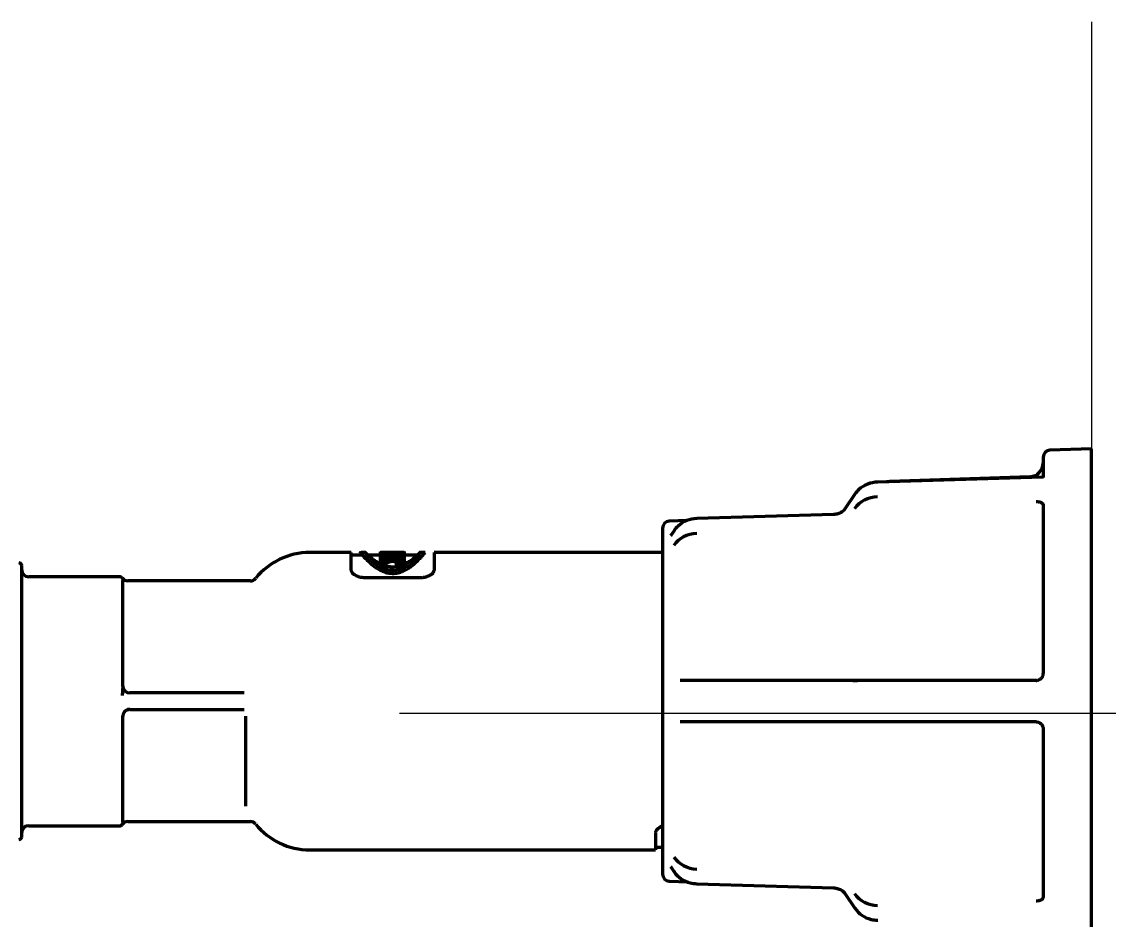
# Model space of a CAD drawing. Header units: inches. Extents: x -3055 to 7244, y 299 to 5591.
# Drawn here: x 2079.5 to 2158.1, y 2050.8 to 2115.7 of the extents above; entities that cross this region are included whole.
import ezdxf

# ---------------------------------------------------------------- set-up
doc = ezdxf.new("R2010")
doc.units = ezdxf.units.IN

# ---------------------------------------------------------------- blocks, each defined once
blk = doc.blocks.new('A$C773D0E90')
at = {"color": 4}
for p, q in [((0, 50), (0, -50)), ((-50, 0), (50, 0))]:
    blk.add_line(p, q, dxfattribs=at)

msp = doc.modelspace()

# ---------------------------------------------------------------- linework, layer by layer
at = {"linetype": 'Continuous', "lineweight": 70}
for p, q in [((2156.841, 2084.873), (2153.823, 2084.768)), ((2156.841, 2048.373), (2156.841, 2084.873)), ((2153.341, 2084.268), (2153.341, 2082.806)), ((2153.305, 2082.823), (2141.383, 2082.463)), ((2152.376, 2082.855), (2142.254, 2082.501)), ((2153.347, 2082.853), (2153.301, 2082.824)), ((2139.736, 2081.592), (2139.04, 2080.548)), ((2139.736, 2081.592), (2139.719, 2081.531)), ((2153.341, 2080.806), (2153.341, 2068.623)), ((2138.195, 2080.122), (2128.318, 2079.823)), ((2125.841, 2079.141), (2125.841, 2054.106)), ((2127.628, 2079.686), (2126.323, 2079.64)), ((2126.43, 2078.591), (2126.423, 2078.583)), ((2126.671, 2078.952), (2126.431, 2078.593)), ((2126.671, 2078.952), (2126.654, 2078.891)), ((2103.341, 2077.373), (2100.341, 2077.373)), ((2103.341, 2076.14), (2103.341, 2077.373)), ((2104.061, 2077.173), (2103.341, 2077.173)), ((2104.411, 2077.373), (2104.061, 2077.373)), ((2105.439, 2077.173), (2104.405, 2077.173)), ((2105.439, 2077.424), (2105.439, 2077.191)), ((2105.439, 2077.191), (2105.439, 2076.987)), ((2105.524, 2076.945), (2105.439, 2076.987)), ((2105.439, 2076.894), (2105.439, 2076.684)), ((2105.638, 2076.714), (2105.599, 2076.685)), ((2106.946, 2077.373), (2105.702, 2077.373)), ((2106.105, 2076.948), (2106.105, 2077.061)), ((2106.191, 2077.25), (2106.454, 2077.25)), ((2106.304, 2077.371), (2106.348, 2077.371)), ((2106.348, 2077.311), (2106.304, 2077.311)), ((2106.544, 2077.061), (2106.544, 2076.948)), ((2107.206, 2076.986), (2107.121, 2076.944)), ((2107.206, 2077.198), (2107.206, 2077.424)), ((2107.206, 2076.986), (2107.206, 2077.19)), ((2108.269, 2077.173), (2107.206, 2077.173)), ((2107.206, 2076.686), (2107.206, 2076.895)), ((2108.682, 2077.373), (2108.273, 2077.373)), ((2109.341, 2077.373), (2109.341, 2076.14)), ((2125.841, 2077.373), (2109.341, 2077.373)), ((2079.541, 2056.823), (2079.541, 2076.423)), ((2106.598, 2076.654), (2106.598, 2076.44)), ((2106.64, 2076.376), (2106.598, 2076.44)), ((2107.233, 2076.551), (2107.233, 2076.655)), ((2086.641, 2075.623), (2080.041, 2075.623)), ((2086.841, 2067.679), (2086.841, 2075.36)), ((2096.058, 2075.323), (2087.215, 2075.323)), ((2096.058, 2075.314), (2087.215, 2075.314)), ((2108.341, 2075.543), (2104.341, 2075.543)), ((2128.333, 2068.123), (2127.122, 2068.123)), ((2138.21, 2068.123), (2128.333, 2068.123)), ((2139.456, 2068.123), (2138.21, 2068.123)), ((2140.152, 2068.123), (2139.456, 2068.123)), ((2139.582, 2068.123), (2139.673, 2068.123)), ((2141.399, 2068.123), (2140.152, 2068.123)), ((2152.841, 2068.123), (2141.399, 2068.123)), ((2095.614, 2067.223), (2087.341, 2067.223)), ((2087.341, 2066.023), (2095.614, 2066.023)), ((2086.841, 2057.887), (2086.841, 2065.568)), ((2095.723, 2059.032), (2095.723, 2065.55)), ((2128.333, 2065.123), (2127.122, 2065.123)), ((2138.21, 2065.123), (2128.333, 2065.123)), ((2139.456, 2065.123), (2138.21, 2065.123)), ((2140.152, 2065.123), (2139.456, 2065.123)), ((2139.673, 2065.123), (2139.587, 2065.123)), ((2141.399, 2065.123), (2140.152, 2065.123)), ((2152.841, 2065.123), (2141.399, 2065.123)), ((2153.341, 2064.623), (2153.341, 2052.441)), ((2087.215, 2057.933), (2096.058, 2057.933)), ((2087.215, 2057.923), (2096.058, 2057.923)), ((2080.041, 2057.623), (2086.641, 2057.623)), ((2125.341, 2057.107), (2125.341, 2055.873)), ((2100.341, 2055.873), (2125.341, 2055.873)), ((2125.341, 2056.073), (2125.841, 2056.073)), ((2126.424, 2054.663), (2126.431, 2054.654)), ((2126.429, 2054.656), (2126.671, 2054.295)), ((2126.654, 2054.355), (2126.671, 2054.295)), ((2126.323, 2053.607), (2127.686, 2053.559)), ((2128.318, 2053.423), (2138.195, 2053.125)), ((2139.04, 2052.698), (2139.736, 2051.655)), ((2139.719, 2051.716), (2139.736, 2051.655))]:
    msp.add_line(p, q, dxfattribs=at)
for centre, radius, start, end in [((2153.841, 2084.268), 0.5, 92, 180), ((2152.341, 2083.854), 1, 272, 0), ((2142.341, 2080.003), 2.5, 92, 97.37535), ((2126.341, 2079.141), 0.5, 92, 180), ((2100.341, 2072.373), 5, 90, 141.1508), ((2079.341, 2076.423), 0.2, 0, 90), ((2080.041, 2076.123), 0.5, 180, 270), ((2086.641, 2075.423), 0.2, 34.8499, 90), ((2087.215, 2075.823), 0.5, 214.84991, 270), ((2096.058, 2075.823), 0.5, 270, 321.1508), ((2087.341, 2067.723), 0.5, 180, 270), ((2087.341, 2065.523), 0.5, 90, 180), ((2087.215, 2057.423), 0.5, 90, 145.15009), ((2096.058, 2057.423), 0.5, 38.8492, 90), ((2080.041, 2057.123), 0.5, 90, 180), ((2086.641, 2057.823), 0.2, 270, 325.1501), ((2100.341, 2060.873), 5, 218.8492, 270), ((2079.341, 2056.823), 0.2, 270, 0), ((2126.341, 2054.106), 0.5, 180, 268)]:
    msp.add_arc(centre, radius, start, end, dxfattribs=at)
for centre, major_axis, ratio, start_param, end_param in [((2141.451, 2079.665), (2, 0), 0.866025, 1.605703, 2.617994), ((2128.386, 2077.025), (2, 0), 0.866025, 1.605703, 2.617994), ((2103.384, 2066.623), (0, 10.75), 0.980898, 6.048487, 6.078865), ((2108.433, 2066.623), (0, 10.75), 0.9809, 0.248806, 0.279521), ((2103.609, 2066.623), (0, 10.75), 0.980901, 6.046106, 6.08949), ((2108.658, 2066.623), (0, 10.75), 0.9809, 0.246454, 0.29041), ((2108.658, 2066.623), (0, 10.55), 0.9809, 0.251229, 0.296083), ((2103.992, 2066.623), (0, 10.75), 0.9809, 6.067377, 6.107627), ((2109.041, 2066.623), (0, 10.75), 0.980901, 0.265425, 0.309065), ((2104.216, 2066.623), (0, 10.75), 0.9809, 6.08914, 6.118227), ((2109.266, 2066.624), (0.001, 10.75), 0.980905, 0.290126, 0.320131), ((2109.266, 2066.623), (0, 10.55), 0.980902, 0.295738, 0.32637), ((2103.609, 2066.623), (0, 10.75), 0.9809, 5.97461, 6.017775), ((2108.433, 2066.623), (0, 10.75), 0.980899, 0.165406, 0.194034), ((2108.658, 2066.623), (0, 10.75), 0.9809, 0.176021, 0.215811), ((2103.384, 2066.623), (0, 10.75), 0.980903, 5.963571, 5.993099), ((2103.384, 2066.623), (-0.001, 10.55), 0.980904, 5.957268, 5.987413), ((2109.041, 2066.623), (0, 10.75), 0.9809, 0.194145, 0.237067), ((2103.992, 2066.623), (0, 10.75), 0.980901, 5.993236, 6.036719), ((2109.266, 2066.623), (0, 10.75), 0.980902, 0.204829, 0.234746), ((2104.216, 2066.623), (0, 10.75), 0.980902, 6.004108, 6.034352), ((2087.341, 2065.568), (-0.5, 0), 0.936268, 4.712389, 5.872103), ((2128.386, 2056.221), (2, 0), 0.866025, 3.665191, 4.677482), ((2141.451, 2053.582), (2, 0), 0.866025, 3.665191, 4.677482)]:
    msp.add_ellipse(centre, major_axis=major_axis, ratio=ratio, start_param=start_param, end_param=end_param, dxfattribs=at)
for points, knots in [([(2141.383, 2082.463), (2141.127, 2082.453), (2140.641, 2082.358), (2140.072, 2082.011), (2139.819, 2081.715), (2139.736, 2081.592)], [0, 0, 0, 0, 0.373313, 0.765435, 1, 1, 1, 1]), ([(2152.841, 2081.059), (2152.874, 2081.059), (2152.906, 2081.057), (2152.971, 2081.051), (2153.002, 2081.046), (2153.062, 2081.033), (2153.091, 2081.025), (2153.146, 2081.007), (2153.171, 2080.997), (2153.218, 2080.973), (2153.238, 2080.96), (2153.275, 2080.933), (2153.29, 2080.919), (2153.315, 2080.888), (2153.325, 2080.873), (2153.338, 2080.84), (2153.341, 2080.824), (2153.341, 2080.808)], [0, 0, 0, 0, 0.125, 0.125, 0.25, 0.25, 0.375, 0.375, 0.5, 0.5, 0.625, 0.625, 0.75, 0.75, 0.875, 0.875, 1, 1, 1, 1]), ([(2139.04, 2080.548), (2138.979, 2080.456), (2138.833, 2080.311), (2138.521, 2080.16), (2138.305, 2080.127), (2138.195, 2080.122)], [0, 0, 0, 0, 0.374008, 0.700256, 1, 1, 1, 1]), ([(2128.318, 2079.823), (2128.061, 2079.813), (2127.576, 2079.718), (2127.006, 2079.372), (2126.754, 2079.076), (2126.671, 2078.952)], [0, 0, 0, 0, 0.373313, 0.765435, 1, 1, 1, 1]), ([(2103.999, 2077.373), (2103.999, 2077.373), (2103.999, 2077.373), (2103.999, 2077.373), (2104.008, 2077.363), (2104.03, 2077.336), (2104.035, 2077.33), (2104.046, 2077.317), (2104.052, 2077.31), (2104.073, 2077.286), (2104.088, 2077.268), (2104.142, 2077.206), (2104.187, 2077.155), (2104.269, 2077.064), (2104.299, 2077.031), (2104.365, 2076.961), (2104.401, 2076.924), (2104.459, 2076.865), (2104.479, 2076.844), (2104.521, 2076.803), (2104.543, 2076.781), (2104.61, 2076.716), (2104.659, 2076.671), (2104.763, 2076.578), (2104.818, 2076.529), (2104.939, 2076.431), (2105.004, 2076.381), (2105.093, 2076.317), (2105.111, 2076.304), (2105.149, 2076.278), (2105.168, 2076.265), (2105.226, 2076.227), (2105.266, 2076.202), (2105.351, 2076.151), (2105.395, 2076.127), (2105.487, 2076.078), (2105.536, 2076.055), (2105.613, 2076.021), (2105.64, 2076.01), (2105.694, 2075.988), (2105.721, 2075.978), (2105.806, 2075.948), (2105.866, 2075.93), (2105.944, 2075.911), (2105.96, 2075.908), (2105.992, 2075.901), (2106.008, 2075.897), (2106.058, 2075.888), (2106.091, 2075.883), (2106.191, 2075.87), (2106.26, 2075.865), (2106.33, 2075.865)], [0, 0, 0, 0, 0.000187, 0.000187, 0.125164, 0.125164, 0.156408, 0.156408, 0.187652, 0.187652, 0.250141, 0.250141, 0.375117, 0.375117, 0.437605, 0.437605, 0.500094, 0.500094, 0.531338, 0.531338, 0.562582, 0.562582, 0.62507, 0.62507, 0.687559, 0.687559, 0.750047, 0.750047, 0.765669, 0.765669, 0.781291, 0.781291, 0.812535, 0.812535, 0.843779, 0.843779, 0.875023, 0.875023, 0.890646, 0.890646, 0.906268, 0.906268, 0.937512, 0.937512, 0.945323, 0.945323, 0.953134, 0.953134, 0.968756, 0.968756, 1, 1, 1, 1]), ([(2106.341, 2076.32), (2106.334, 2076.32), (2106.326, 2076.32), (2106.312, 2076.321), (2106.29, 2076.321), (2106.268, 2076.322), (2106.238, 2076.323), (2106.224, 2076.324), (2106.195, 2076.326), (2106.181, 2076.327), (2106.11, 2076.334), (2106.055, 2076.343), (2105.975, 2076.358), (2105.949, 2076.363), (2105.898, 2076.375), (2105.873, 2076.382), (2105.8, 2076.402), (2105.754, 2076.416), (2105.688, 2076.44), (2105.666, 2076.448), (2105.624, 2076.464), (2105.604, 2076.472), (2105.544, 2076.497), (2105.506, 2076.515), (2105.397, 2076.567), (2105.331, 2076.603), (2105.239, 2076.657), (2105.209, 2076.674), (2105.153, 2076.71), (2105.126, 2076.728), (2105.074, 2076.763), (2105.049, 2076.78), (2105.001, 2076.814), (2104.977, 2076.831), (2104.91, 2076.88), (2104.869, 2076.912), (2104.793, 2076.973), (2104.758, 2077.002), (2104.661, 2077.084), (2104.606, 2077.133), (2104.514, 2077.219), (2104.477, 2077.255), (2104.431, 2077.299), (2104.418, 2077.311), (2104.401, 2077.328), (2104.396, 2077.333), (2104.387, 2077.343), (2104.382, 2077.347), (2104.364, 2077.366), (2104.356, 2077.373), (2104.356, 2077.373), (2104.356, 2077.373), (2104.356, 2077.373)], [0, 0, 0, 0, 0.003899, 0.003899, 0.007798, 0.015596, 0.015596, 0.023394, 0.023394, 0.031192, 0.031192, 0.062383, 0.062383, 0.077979, 0.077979, 0.093575, 0.093575, 0.124766, 0.124766, 0.140362, 0.140362, 0.155958, 0.155958, 0.187149, 0.187149, 0.249532, 0.249532, 0.280724, 0.280724, 0.311915, 0.311915, 0.343107, 0.343107, 0.374298, 0.374298, 0.436681, 0.436681, 0.499064, 0.499064, 0.62383, 0.62383, 0.748596, 0.748596, 0.810979, 0.810979, 0.842171, 0.842171, 0.873362, 0.873362, 0.998129, 0.998129, 1, 1, 1, 1]), ([(2104.356, 2077.173), (2104.356, 2077.173), (2104.359, 2077.171), (2104.365, 2077.164), (2104.37, 2077.159), (2104.373, 2077.156), (2104.392, 2077.137), (2104.414, 2077.115), (2104.473, 2077.056), (2104.51, 2077.019), (2104.579, 2076.954), (2104.604, 2076.931), (2104.66, 2076.881), (2104.69, 2076.854), (2104.739, 2076.812), (2104.756, 2076.797), (2104.791, 2076.767), (2104.809, 2076.752), (2104.867, 2076.705), (2104.908, 2076.673), (2104.996, 2076.606), (2105.044, 2076.571), (2105.147, 2076.5), (2105.202, 2076.464), (2105.294, 2076.409), (2105.326, 2076.391), (2105.392, 2076.354), (2105.427, 2076.336), (2105.499, 2076.3), (2105.537, 2076.282), (2105.616, 2076.248), (2105.658, 2076.231), (2105.724, 2076.207), (2105.747, 2076.199), (2105.793, 2076.184), (2105.817, 2076.177), (2105.889, 2076.156), (2105.94, 2076.144), (2106.006, 2076.13), (2106.02, 2076.128), (2106.047, 2076.123), (2106.061, 2076.121), (2106.102, 2076.114), (2106.13, 2076.111), (2106.215, 2076.102), (2106.273, 2076.098), (2106.332, 2076.098)], [0, 0, 0, 0, 0.058912, 0.090282, 0.090282, 0.121651, 0.121651, 0.24713, 0.24713, 0.372608, 0.372608, 0.435347, 0.435347, 0.498086, 0.498086, 0.529456, 0.529456, 0.560826, 0.560826, 0.623565, 0.623565, 0.686304, 0.686304, 0.749043, 0.749043, 0.780413, 0.780413, 0.811782, 0.811782, 0.843152, 0.843152, 0.874522, 0.874522, 0.890206, 0.890206, 0.905891, 0.905891, 0.937261, 0.937261, 0.945103, 0.945103, 0.952946, 0.952946, 0.96863, 0.96863, 1, 1, 1, 1]), ([(2105.696, 2077.373), (2105.672, 2077.373), (2105.651, 2077.373), (2105.622, 2077.373), (2105.615, 2077.373), (2105.599, 2077.373), (2105.577, 2077.372), (2105.545, 2077.371), (2105.523, 2077.37), (2105.503, 2077.369), (2105.494, 2077.368), (2105.47, 2077.365), (2105.458, 2077.363), (2105.446, 2077.359), (2105.443, 2077.357), (2105.44, 2077.354), (2105.439, 2077.352), (2105.439, 2077.347), (2105.443, 2077.343), (2105.459, 2077.334), (2105.471, 2077.33), (2105.503, 2077.319), (2105.523, 2077.314), (2105.571, 2077.303), (2105.599, 2077.298), (2105.639, 2077.291), (2105.647, 2077.29), (2105.665, 2077.287), (2105.674, 2077.285), (2105.701, 2077.281), (2105.74, 2077.276), (2105.782, 2077.271), (2105.815, 2077.268), (2105.827, 2077.267), (2105.85, 2077.265), (2105.862, 2077.263), (2105.922, 2077.258), (2105.972, 2077.255), (2106.039, 2077.252), (2106.052, 2077.252), (2106.08, 2077.251), (2106.093, 2077.251), (2106.135, 2077.25), (2106.163, 2077.25), (2106.191, 2077.25)], [0, 0, 0, 0, 0.04894, 0.04894, 0.068754, 0.068754, 0.088567, 0.128195, 0.167822, 0.167822, 0.20745, 0.20745, 0.286705, 0.286705, 0.326332, 0.326332, 0.36596, 0.36596, 0.445215, 0.445215, 0.52447, 0.52447, 0.603725, 0.603725, 0.68298, 0.68298, 0.702794, 0.702794, 0.722607, 0.722607, 0.762235, 0.801862, 0.801862, 0.821676, 0.821676, 0.84149, 0.84149, 0.920745, 0.920745, 0.940559, 0.940559, 0.960372, 0.960372, 1, 1, 1, 1]), ([(2105.948, 2077.227), (2105.934, 2077.23), (2105.919, 2077.232), (2105.895, 2077.235), (2105.887, 2077.235), (2105.87, 2077.237), (2105.861, 2077.238), (2105.834, 2077.239), (2105.815, 2077.24), (2105.786, 2077.241), (2105.777, 2077.241), (2105.757, 2077.242), (2105.747, 2077.242), (2105.718, 2077.242), (2105.698, 2077.242), (2105.669, 2077.241), (2105.66, 2077.24), (2105.641, 2077.239), (2105.623, 2077.238), (2105.605, 2077.237), (2105.588, 2077.236), (2105.579, 2077.235), (2105.555, 2077.232), (2105.54, 2077.23), (2105.519, 2077.227), (2105.513, 2077.225), (2105.5, 2077.223), (2105.494, 2077.222), (2105.478, 2077.218), (2105.469, 2077.215), (2105.458, 2077.21), (2105.455, 2077.208), (2105.449, 2077.205), (2105.444, 2077.202), (2105.441, 2077.198), (2105.439, 2077.195), (2105.439, 2077.193), (2105.439, 2077.187), (2105.44, 2077.184), (2105.446, 2077.178), (2105.448, 2077.176), (2105.454, 2077.173), (2105.457, 2077.171), (2105.468, 2077.166), (2105.477, 2077.162), (2105.498, 2077.156), (2105.51, 2077.153), (2105.524, 2077.15)], [0, 0, 0, 0, 0.0625, 0.0625, 0.09375, 0.09375, 0.125, 0.125, 0.1875, 0.1875, 0.21875, 0.21875, 0.25, 0.25, 0.3125, 0.3125, 0.34375, 0.34375, 0.375, 0.40625, 0.40625, 0.4375, 0.4375, 0.5, 0.5, 0.53125, 0.53125, 0.5625, 0.5625, 0.625, 0.625, 0.65625, 0.65625, 0.6875, 0.71875, 0.71875, 0.75, 0.75, 0.8125, 0.8125, 0.84375, 0.84375, 0.875, 0.875, 0.9375, 0.9375, 1, 1, 1, 1]), ([(2105.524, 2076.956), (2105.51, 2076.952), (2105.498, 2076.948), (2105.482, 2076.941), (2105.477, 2076.938), (2105.468, 2076.933), (2105.464, 2076.931), (2105.453, 2076.923), (2105.448, 2076.917), (2105.441, 2076.906), (2105.439, 2076.9), (2105.439, 2076.888), (2105.441, 2076.882), (2105.446, 2076.873), (2105.448, 2076.871), (2105.454, 2076.865), (2105.457, 2076.862), (2105.468, 2076.853), (2105.476, 2076.848), (2105.492, 2076.84), (2105.498, 2076.837), (2105.51, 2076.832), (2105.516, 2076.83), (2105.537, 2076.823), (2105.551, 2076.819), (2105.584, 2076.811), (2105.601, 2076.808), (2105.628, 2076.804), (2105.637, 2076.803), (2105.656, 2076.801), (2105.666, 2076.8), (2105.695, 2076.798), (2105.715, 2076.798), (2105.745, 2076.798), (2105.755, 2076.798), (2105.775, 2076.798), (2105.795, 2076.799), (2105.814, 2076.801), (2105.833, 2076.803), (2105.842, 2076.804), (2105.87, 2076.808), (2105.887, 2076.811), (2105.919, 2076.819), (2105.934, 2076.823), (2105.948, 2076.827)], [0, 0, 0, 0, 0.0625, 0.0625, 0.09375, 0.09375, 0.125, 0.125, 0.1875, 0.1875, 0.25, 0.25, 0.3125, 0.3125, 0.34375, 0.34375, 0.375, 0.375, 0.4375, 0.4375, 0.46875, 0.46875, 0.5, 0.5, 0.5625, 0.5625, 0.625, 0.625, 0.65625, 0.65625, 0.6875, 0.6875, 0.75, 0.75, 0.78125, 0.78125, 0.8125, 0.84375, 0.84375, 0.875, 0.875, 0.9375, 0.9375, 1, 1, 1, 1]), ([(2105.948, 2076.617), (2105.934, 2076.612), (2105.919, 2076.608), (2105.895, 2076.602), (2105.887, 2076.6), (2105.87, 2076.597), (2105.861, 2076.595), (2105.833, 2076.591), (2105.814, 2076.589), (2105.785, 2076.587), (2105.775, 2076.587), (2105.755, 2076.586), (2105.735, 2076.586), (2105.716, 2076.586), (2105.696, 2076.587), (2105.686, 2076.587), (2105.656, 2076.59), (2105.638, 2076.592), (2105.61, 2076.596), (2105.602, 2076.597), (2105.584, 2076.6), (2105.576, 2076.602), (2105.552, 2076.608), (2105.537, 2076.612), (2105.516, 2076.619), (2105.51, 2076.622), (2105.498, 2076.627), (2105.487, 2076.632), (2105.477, 2076.637), (2105.468, 2076.643), (2105.464, 2076.646), (2105.453, 2076.655), (2105.448, 2076.66), (2105.442, 2076.669), (2105.441, 2076.672), (2105.439, 2076.679), (2105.439, 2076.682), (2105.439, 2076.684)], [0, 0, 0, 0, 0.083365, 0.083365, 0.125047, 0.125047, 0.166729, 0.166729, 0.250094, 0.250094, 0.291776, 0.291776, 0.333458, 0.375141, 0.375141, 0.416823, 0.416823, 0.500188, 0.500188, 0.54187, 0.54187, 0.583552, 0.583552, 0.666917, 0.666917, 0.708599, 0.708599, 0.750281, 0.791964, 0.791964, 0.833646, 0.833646, 0.917011, 0.917011, 0.958693, 0.958693, 1, 1, 1, 1]), ([(2105.638, 2077.172), (2105.632, 2077.174), (2105.626, 2077.175), (2105.619, 2077.177), (2105.617, 2077.178), (2105.613, 2077.179), (2105.611, 2077.18), (2105.606, 2077.183), (2105.603, 2077.184), (2105.6, 2077.188), (2105.599, 2077.189), (2105.599, 2077.192), (2105.6, 2077.194), (2105.603, 2077.197), (2105.604, 2077.197), (2105.606, 2077.199), (2105.608, 2077.2), (2105.613, 2077.202), (2105.617, 2077.203), (2105.627, 2077.206), (2105.633, 2077.207), (2105.642, 2077.209), (2105.646, 2077.209), (2105.653, 2077.21), (2105.656, 2077.211), (2105.668, 2077.212), (2105.675, 2077.213), (2105.692, 2077.214), (2105.701, 2077.215), (2105.718, 2077.215), (2105.727, 2077.215), (2105.741, 2077.215), (2105.746, 2077.215), (2105.755, 2077.215), (2105.763, 2077.215), (2105.772, 2077.215), (2105.781, 2077.214), (2105.785, 2077.214), (2105.798, 2077.213), (2105.805, 2077.212), (2105.82, 2077.21), (2105.827, 2077.209), (2105.834, 2077.208)], [0, 0, 0, 0, 0.0625, 0.0625, 0.09375, 0.09375, 0.125, 0.125, 0.1875, 0.1875, 0.25, 0.25, 0.3125, 0.3125, 0.34375, 0.34375, 0.375, 0.375, 0.4375, 0.4375, 0.5, 0.5, 0.53125, 0.53125, 0.5625, 0.5625, 0.625, 0.625, 0.6875, 0.6875, 0.75, 0.75, 0.78125, 0.78125, 0.8125, 0.84375, 0.84375, 0.875, 0.875, 0.9375, 0.9375, 1, 1, 1, 1]), ([(2105.834, 2076.864), (2105.827, 2076.862), (2105.82, 2076.86), (2105.809, 2076.858), (2105.805, 2076.857), (2105.797, 2076.856), (2105.793, 2076.855), (2105.781, 2076.853), (2105.772, 2076.852), (2105.759, 2076.851), (2105.754, 2076.851), (2105.745, 2076.851), (2105.74, 2076.851), (2105.727, 2076.851), (2105.717, 2076.851), (2105.699, 2076.852), (2105.691, 2076.853), (2105.674, 2076.856), (2105.666, 2076.857), (2105.651, 2076.86), (2105.644, 2076.862), (2105.635, 2076.865), (2105.632, 2076.866), (2105.626, 2076.868), (2105.624, 2076.87), (2105.617, 2076.873), (2105.612, 2076.876), (2105.606, 2076.881), (2105.603, 2076.883), (2105.6, 2076.889), (2105.599, 2076.891), (2105.599, 2076.897), (2105.6, 2076.9), (2105.603, 2076.905), (2105.606, 2076.907), (2105.612, 2076.912), (2105.617, 2076.915), (2105.626, 2076.919), (2105.632, 2076.921), (2105.638, 2076.923)], [0, 0, 0, 0, 0.0625, 0.0625, 0.09375, 0.09375, 0.125, 0.125, 0.1875, 0.1875, 0.21875, 0.21875, 0.25, 0.25, 0.3125, 0.3125, 0.375, 0.375, 0.4375, 0.4375, 0.5, 0.5, 0.53125, 0.53125, 0.5625, 0.5625, 0.625, 0.625, 0.6875, 0.6875, 0.75, 0.75, 0.8125, 0.8125, 0.875, 0.875, 0.9375, 0.9375, 1, 1, 1, 1]), ([(2105.836, 2077.079), (2105.841, 2077.077), (2105.846, 2077.076), (2105.853, 2077.073), (2105.856, 2077.072), (2105.861, 2077.069), (2105.863, 2077.067), (2105.866, 2077.064), (2105.866, 2077.062), (2105.866, 2077.059), (2105.866, 2077.057), (2105.863, 2077.054), (2105.861, 2077.052), (2105.856, 2077.049), (2105.853, 2077.048), (2105.846, 2077.045), (2105.841, 2077.044), (2105.836, 2077.042)], [0, 0, 0, 0, 0.125, 0.125, 0.25, 0.25, 0.375, 0.375, 0.5, 0.5, 0.625, 0.625, 0.75, 0.75, 0.875, 0.875, 1, 1, 1, 1]), ([(2106.304, 2077.311), (2106.274, 2077.311), (2106.244, 2077.311), (2106.199, 2077.312), (2106.185, 2077.313), (2106.156, 2077.313), (2106.141, 2077.314), (2106.099, 2077.316), (2106.073, 2077.317), (2106.035, 2077.32), (2106.023, 2077.321), (2105.999, 2077.323), (2105.988, 2077.324), (2105.956, 2077.327), (2105.937, 2077.329), (2105.912, 2077.332), (2105.904, 2077.333), (2105.89, 2077.336), (2105.877, 2077.338), (2105.867, 2077.34), (2105.858, 2077.342), (2105.854, 2077.344), (2105.845, 2077.347), (2105.842, 2077.349), (2105.842, 2077.352), (2105.843, 2077.353), (2105.846, 2077.355), (2105.848, 2077.355), (2105.857, 2077.358), (2105.865, 2077.359), (2105.883, 2077.362), (2105.889, 2077.362), (2105.903, 2077.363), (2105.911, 2077.364), (2105.936, 2077.365), (2105.955, 2077.366), (2105.998, 2077.368), (2106.022, 2077.368), (2106.059, 2077.369), (2106.072, 2077.369), (2106.099, 2077.37), (2106.113, 2077.37), (2106.155, 2077.37), (2106.184, 2077.371), (2106.228, 2077.371), (2106.243, 2077.371), (2106.274, 2077.371), (2106.289, 2077.371), (2106.304, 2077.371)], [0, 0, 0, 0, 0.0625, 0.0625, 0.09375, 0.09375, 0.125, 0.125, 0.1875, 0.1875, 0.21875, 0.21875, 0.25, 0.25, 0.3125, 0.3125, 0.34375, 0.34375, 0.375, 0.40625, 0.40625, 0.4375, 0.4375, 0.5, 0.5, 0.53125, 0.53125, 0.5625, 0.5625, 0.625, 0.625, 0.65625, 0.65625, 0.6875, 0.6875, 0.75, 0.75, 0.8125, 0.8125, 0.84375, 0.84375, 0.875, 0.875, 0.9375, 0.9375, 0.96875, 0.96875, 1, 1, 1, 1]), ([(2106.085, 2077.049), (2106.088, 2077.049), (2106.091, 2077.05), (2106.096, 2077.052), (2106.098, 2077.053), (2106.102, 2077.055), (2106.103, 2077.056), (2106.105, 2077.059), (2106.105, 2077.06), (2106.105, 2077.062), (2106.105, 2077.063), (2106.103, 2077.065), (2106.102, 2077.066), (2106.097, 2077.069), (2106.092, 2077.071), (2106.085, 2077.073)], [0, 0, 0, 0, 0.125, 0.125, 0.25, 0.25, 0.375, 0.375, 0.5, 0.5, 0.625, 0.625, 0.75, 0.75, 1, 1, 1, 1]), ([(2106.4, 2077.172), (2106.395, 2077.171), (2106.39, 2077.17), (2106.378, 2077.168), (2106.372, 2077.168), (2106.359, 2077.167), (2106.352, 2077.166), (2106.339, 2077.166), (2106.332, 2077.165), (2106.318, 2077.165), (2106.311, 2077.166), (2106.297, 2077.166), (2106.29, 2077.167), (2106.278, 2077.168), (2106.272, 2077.168), (2106.26, 2077.17), (2106.255, 2077.171), (2106.25, 2077.172)], [0, 0, 0, 0, 0.125, 0.125, 0.25, 0.25, 0.375, 0.375, 0.5, 0.5, 0.625, 0.625, 0.75, 0.75, 0.875, 0.875, 1, 1, 1, 1]), ([(2106.25, 2077.124), (2106.255, 2077.123), (2106.26, 2077.122), (2106.271, 2077.12), (2106.278, 2077.12), (2106.29, 2077.118), (2106.297, 2077.118), (2106.311, 2077.117), (2106.318, 2077.117), (2106.332, 2077.117), (2106.339, 2077.117), (2106.352, 2077.118), (2106.359, 2077.118), (2106.372, 2077.119), (2106.378, 2077.12), (2106.39, 2077.122), (2106.395, 2077.123), (2106.4, 2077.124)], [0, 0, 0, 0, 0.125, 0.125, 0.25, 0.25, 0.375, 0.375, 0.5, 0.5, 0.625, 0.625, 0.75, 0.75, 0.875, 0.875, 1, 1, 1, 1]), ([(2106.25, 2076.924), (2106.255, 2076.926), (2106.26, 2076.927), (2106.271, 2076.929), (2106.277, 2076.93), (2106.29, 2076.932), (2106.297, 2076.933), (2106.311, 2076.934), (2106.318, 2076.934), (2106.332, 2076.934), (2106.339, 2076.934), (2106.353, 2076.933), (2106.359, 2076.932), (2106.372, 2076.93), (2106.378, 2076.929), (2106.39, 2076.927), (2106.395, 2076.926), (2106.4, 2076.924)], [0, 0, 0, 0, 0.125, 0.125, 0.25, 0.25, 0.375, 0.375, 0.5, 0.5, 0.625, 0.625, 0.75, 0.75, 0.875, 0.875, 1, 1, 1, 1]), ([(2106.4, 2076.715), (2106.395, 2076.717), (2106.39, 2076.718), (2106.378, 2076.721), (2106.372, 2076.722), (2106.359, 2076.723), (2106.353, 2076.724), (2106.339, 2076.725), (2106.332, 2076.725), (2106.318, 2076.725), (2106.311, 2076.725), (2106.297, 2076.724), (2106.29, 2076.723), (2106.278, 2076.722), (2106.271, 2076.721), (2106.26, 2076.718), (2106.255, 2076.717), (2106.25, 2076.715)], [0, 0, 0, 0, 0.125, 0.125, 0.25, 0.25, 0.375, 0.375, 0.5, 0.5, 0.625, 0.625, 0.75, 0.75, 0.875, 0.875, 1, 1, 1, 1]), ([(2106.375, 2076.997), (2106.371, 2076.998), (2106.368, 2076.999), (2106.36, 2077), (2106.356, 2077.001), (2106.348, 2077.002), (2106.343, 2077.002), (2106.334, 2077.002), (2106.329, 2077.003), (2106.315, 2077.003), (2106.306, 2077.002), (2106.293, 2077.001), (2106.289, 2077), (2106.282, 2076.999), (2106.278, 2076.998), (2106.275, 2076.997)], [0, 0, 0, 0, 0.125, 0.125, 0.25, 0.25, 0.375, 0.375, 0.5, 0.5, 0.75, 0.75, 0.875, 0.875, 1, 1, 1, 1]), ([(2106.33, 2075.865), (2106.366, 2075.864), (2106.401, 2075.865), (2106.471, 2075.869), (2106.539, 2075.875), (2106.606, 2075.885), (2106.672, 2075.897), (2106.705, 2075.904), (2106.8, 2075.926), (2106.86, 2075.943), (2106.946, 2075.973), (2106.974, 2075.983), (2107.029, 2076.004), (2107.056, 2076.015), (2107.134, 2076.049), (2107.183, 2076.073), (2107.276, 2076.121), (2107.321, 2076.145), (2107.385, 2076.183), (2107.406, 2076.196), (2107.446, 2076.221), (2107.467, 2076.234), (2107.525, 2076.273), (2107.563, 2076.298), (2107.671, 2076.375), (2107.737, 2076.426), (2107.814, 2076.489), (2107.829, 2076.501), (2107.858, 2076.526), (2107.873, 2076.538), (2107.915, 2076.575), (2107.943, 2076.599), (2108.021, 2076.669), (2108.07, 2076.715), (2108.16, 2076.802), (2108.202, 2076.843), (2108.28, 2076.922), (2108.325, 2076.969), (2108.366, 2077.013), (2108.381, 2077.03), (2108.389, 2077.039), (2108.412, 2077.063), (2108.427, 2077.079), (2108.496, 2077.156), (2108.541, 2077.207), (2108.613, 2077.29), (2108.639, 2077.321), (2108.674, 2077.363), (2108.683, 2077.373), (2108.683, 2077.373)], [0, 0, 0, 0, 0.015644, 0.015644, 0.031287, 0.046931, 0.046931, 0.062574, 0.062574, 0.093861, 0.093861, 0.109505, 0.109505, 0.125149, 0.125149, 0.156436, 0.156436, 0.187723, 0.187723, 0.203366, 0.203366, 0.21901, 0.21901, 0.250297, 0.250297, 0.312872, 0.312872, 0.328515, 0.328515, 0.344159, 0.344159, 0.375446, 0.375446, 0.43802, 0.43802, 0.500594, 0.500594, 0.563169, 0.578812, 0.578812, 0.594456, 0.594456, 0.625743, 0.625743, 0.750892, 0.750892, 0.87604, 0.87604, 1, 1, 1, 1]), ([(2106.332, 2076.098), (2106.34, 2076.098), (2106.347, 2076.098), (2106.362, 2076.098), (2106.384, 2076.099), (2106.406, 2076.099), (2106.435, 2076.101), (2106.449, 2076.101), (2106.478, 2076.103), (2106.493, 2076.105), (2106.564, 2076.111), (2106.619, 2076.12), (2106.686, 2076.132), (2106.699, 2076.135), (2106.725, 2076.141), (2106.738, 2076.143), (2106.777, 2076.153), (2106.802, 2076.159), (2106.875, 2076.179), (2106.921, 2076.194), (2106.988, 2076.218), (2107.01, 2076.226), (2107.052, 2076.243), (2107.072, 2076.251), (2107.132, 2076.277), (2107.17, 2076.294), (2107.243, 2076.33), (2107.278, 2076.348), (2107.328, 2076.375), (2107.345, 2076.384), (2107.377, 2076.403), (2107.392, 2076.412), (2107.469, 2076.458), (2107.526, 2076.494), (2107.604, 2076.548), (2107.629, 2076.565), (2107.678, 2076.6), (2107.701, 2076.617), (2107.768, 2076.668), (2107.809, 2076.701), (2107.886, 2076.763), (2107.921, 2076.792), (2108.018, 2076.876), (2108.073, 2076.927), (2108.166, 2077.014), (2108.204, 2077.051), (2108.249, 2077.096), (2108.263, 2077.109), (2108.28, 2077.127), (2108.285, 2077.132), (2108.295, 2077.141), (2108.299, 2077.146), (2108.318, 2077.165), (2108.326, 2077.173), (2108.326, 2077.173), (2108.326, 2077.173)], [0, 0, 0, 0, 0.003893, 0.003893, 0.007786, 0.015571, 0.015571, 0.023357, 0.023357, 0.031143, 0.031143, 0.062286, 0.062286, 0.070072, 0.070072, 0.077857, 0.077857, 0.093429, 0.093429, 0.124572, 0.124572, 0.140143, 0.140143, 0.155715, 0.155715, 0.186858, 0.186858, 0.218001, 0.218001, 0.233572, 0.233572, 0.249144, 0.249144, 0.311429, 0.311429, 0.342572, 0.342572, 0.373715, 0.373715, 0.436001, 0.436001, 0.498287, 0.498287, 0.622859, 0.622859, 0.747431, 0.747431, 0.809717, 0.809717, 0.84086, 0.84086, 0.872002, 0.872002, 0.996574, 1, 1, 1, 1]), ([(2108.326, 2077.373), (2108.326, 2077.373), (2108.323, 2077.371), (2108.317, 2077.364), (2108.311, 2077.359), (2108.308, 2077.355), (2108.29, 2077.337), (2108.267, 2077.315), (2108.208, 2077.257), (2108.17, 2077.221), (2108.101, 2077.157), (2108.076, 2077.134), (2108.021, 2077.085), (2107.991, 2077.059), (2107.941, 2077.017), (2107.924, 2077.003), (2107.889, 2076.973), (2107.87, 2076.958), (2107.813, 2076.912), (2107.772, 2076.881), (2107.683, 2076.815), (2107.635, 2076.781), (2107.531, 2076.711), (2107.476, 2076.676), (2107.399, 2076.631), (2107.383, 2076.622), (2107.351, 2076.604), (2107.335, 2076.595), (2107.285, 2076.568), (2107.25, 2076.55), (2107.177, 2076.515), (2107.139, 2076.498), (2107.059, 2076.464), (2107.017, 2076.448), (2106.951, 2076.424), (2106.928, 2076.417), (2106.881, 2076.402), (2106.858, 2076.395), (2106.785, 2076.375), (2106.734, 2076.363), (2106.667, 2076.35), (2106.654, 2076.348), (2106.626, 2076.343), (2106.613, 2076.341), (2106.571, 2076.335), (2106.543, 2076.332), (2106.458, 2076.323), (2106.4, 2076.32), (2106.341, 2076.32)], [0, 0, 0, 0, 0.060327, 0.091649, 0.091649, 0.122972, 0.122972, 0.248262, 0.248262, 0.373551, 0.373551, 0.436196, 0.436196, 0.498841, 0.498841, 0.530164, 0.530164, 0.561486, 0.561486, 0.624131, 0.624131, 0.686776, 0.686776, 0.749421, 0.749421, 0.765082, 0.765082, 0.780743, 0.780743, 0.812065, 0.812065, 0.843388, 0.843388, 0.87471, 0.87471, 0.890371, 0.890371, 0.906033, 0.906033, 0.937355, 0.937355, 0.945186, 0.945186, 0.953016, 0.953016, 0.968678, 0.968678, 1, 1, 1, 1]), ([(2106.348, 2077.371), (2106.378, 2077.371), (2106.408, 2077.371), (2106.453, 2077.371), (2106.467, 2077.371), (2106.497, 2077.37), (2106.511, 2077.37), (2106.553, 2077.37), (2106.58, 2077.369), (2106.617, 2077.369), (2106.63, 2077.368), (2106.653, 2077.368), (2106.664, 2077.367), (2106.696, 2077.366), (2106.715, 2077.365), (2106.741, 2077.364), (2106.749, 2077.363), (2106.763, 2077.362), (2106.776, 2077.361), (2106.786, 2077.359), (2106.795, 2077.358), (2106.798, 2077.357), (2106.807, 2077.355), (2106.81, 2077.353), (2106.81, 2077.35), (2106.809, 2077.349), (2106.806, 2077.347), (2106.804, 2077.346), (2106.795, 2077.342), (2106.786, 2077.34), (2106.769, 2077.337), (2106.763, 2077.336), (2106.748, 2077.333), (2106.741, 2077.332), (2106.716, 2077.329), (2106.696, 2077.327), (2106.653, 2077.323), (2106.63, 2077.321), (2106.593, 2077.318), (2106.58, 2077.317), (2106.553, 2077.316), (2106.539, 2077.315), (2106.497, 2077.313), (2106.468, 2077.312), (2106.409, 2077.311), (2106.378, 2077.311), (2106.348, 2077.311)], [0, 0, 0, 0, 0.0625, 0.0625, 0.09375, 0.09375, 0.125, 0.125, 0.1875, 0.1875, 0.21875, 0.21875, 0.25, 0.25, 0.3125, 0.3125, 0.34375, 0.34375, 0.375, 0.40625, 0.40625, 0.4375, 0.4375, 0.5, 0.5, 0.53125, 0.53125, 0.5625, 0.5625, 0.625, 0.625, 0.65625, 0.65625, 0.6875, 0.6875, 0.75, 0.75, 0.8125, 0.8125, 0.84375, 0.84375, 0.875, 0.875, 0.9375, 0.9375, 1, 1, 1, 1]), ([(2106.454, 2077.25), (2106.51, 2077.25), (2106.564, 2077.251), (2106.631, 2077.253), (2106.644, 2077.254), (2106.67, 2077.255), (2106.684, 2077.256), (2106.722, 2077.259), (2106.747, 2077.26), (2106.794, 2077.264), (2106.817, 2077.267), (2106.851, 2077.27), (2106.862, 2077.271), (2106.883, 2077.274), (2106.894, 2077.275), (2106.944, 2077.281), (2106.981, 2077.287), (2107.021, 2077.294), (2107.029, 2077.295), (2107.044, 2077.298), (2107.066, 2077.302), (2107.099, 2077.309), (2107.121, 2077.314), (2107.141, 2077.32), (2107.15, 2077.322), (2107.174, 2077.33), (2107.186, 2077.334), (2107.198, 2077.341), (2107.201, 2077.343), (2107.205, 2077.347), (2107.206, 2077.349), (2107.206, 2077.354), (2107.202, 2077.358), (2107.186, 2077.363), (2107.175, 2077.365), (2107.151, 2077.368), (2107.142, 2077.369), (2107.122, 2077.37), (2107.111, 2077.371), (2107.075, 2077.372), (2107.047, 2077.373), (2107.007, 2077.373), (2106.998, 2077.373), (2106.981, 2077.373), (2106.972, 2077.373), (2106.959, 2077.373), (2106.955, 2077.373), (2106.951, 2077.373)], [0, 0, 0, 0, 0.079315, 0.079315, 0.099143, 0.099143, 0.118972, 0.118972, 0.158629, 0.158629, 0.198287, 0.198287, 0.218115, 0.218115, 0.237944, 0.237944, 0.317259, 0.317259, 0.337088, 0.337088, 0.356916, 0.396574, 0.436231, 0.436231, 0.475888, 0.475888, 0.555203, 0.555203, 0.59486, 0.59486, 0.634518, 0.634518, 0.713832, 0.713832, 0.793147, 0.793147, 0.832805, 0.832805, 0.872462, 0.872462, 0.951777, 0.951777, 0.971605, 0.971605, 0.991434, 0.991434, 1, 1, 1, 1]), ([(2106.564, 2077.073), (2106.561, 2077.072), (2106.558, 2077.071), (2106.553, 2077.069), (2106.551, 2077.068), (2106.548, 2077.066), (2106.547, 2077.065), (2106.545, 2077.063), (2106.544, 2077.062), (2106.544, 2077.06), (2106.545, 2077.059), (2106.547, 2077.056), (2106.548, 2077.055), (2106.553, 2077.052), (2106.558, 2077.05), (2106.564, 2077.049)], [0, 0, 0, 0, 0.125, 0.125, 0.25, 0.25, 0.375, 0.375, 0.5, 0.5, 0.625, 0.625, 0.75, 0.75, 1, 1, 1, 1]), ([(2106.916, 2076.771), (2106.894, 2076.771), (2106.873, 2076.77), (2106.841, 2076.768), (2106.831, 2076.767), (2106.81, 2076.765), (2106.8, 2076.763), (2106.771, 2076.759), (2106.752, 2076.755), (2106.726, 2076.749), (2106.718, 2076.747), (2106.702, 2076.742), (2106.687, 2076.737), (2106.673, 2076.731), (2106.66, 2076.725), (2106.654, 2076.722), (2106.638, 2076.712), (2106.628, 2076.706), (2106.613, 2076.692), (2106.608, 2076.684), (2106.6, 2076.669), (2106.598, 2076.662), (2106.599, 2076.65), (2106.599, 2076.646), (2106.601, 2076.638), (2106.603, 2076.635), (2106.608, 2076.623), (2106.614, 2076.615), (2106.625, 2076.604), (2106.63, 2076.6), (2106.639, 2076.593), (2106.644, 2076.59), (2106.661, 2076.579), (2106.673, 2076.573), (2106.695, 2076.564), (2106.702, 2076.561), (2106.718, 2076.555), (2106.735, 2076.55), (2106.752, 2076.545), (2106.771, 2076.541), (2106.78, 2076.539), (2106.81, 2076.534), (2106.83, 2076.531), (2106.861, 2076.528), (2106.872, 2076.528), (2106.894, 2076.527), (2106.904, 2076.527), (2106.937, 2076.527), (2106.958, 2076.527), (2106.99, 2076.53), (2107, 2076.531), (2107.021, 2076.534), (2107.031, 2076.536), (2107.06, 2076.541), (2107.078, 2076.545), (2107.104, 2076.552), (2107.113, 2076.555), (2107.128, 2076.561), (2107.144, 2076.567), (2107.157, 2076.573), (2107.17, 2076.579), (2107.176, 2076.583), (2107.193, 2076.593), (2107.202, 2076.6), (2107.217, 2076.615), (2107.223, 2076.623), (2107.231, 2076.639), (2107.233, 2076.646), (2107.233, 2076.658), (2107.232, 2076.662), (2107.23, 2076.669), (2107.229, 2076.673), (2107.223, 2076.684), (2107.218, 2076.692), (2107.207, 2076.702), (2107.202, 2076.706), (2107.193, 2076.712), (2107.188, 2076.716), (2107.171, 2076.725), (2107.159, 2076.731), (2107.137, 2076.739), (2107.129, 2076.742), (2107.113, 2076.747), (2107.097, 2076.751), (2107.079, 2076.755), (2107.06, 2076.759), (2107.051, 2076.76), (2107.021, 2076.765), (2107.001, 2076.767), (2106.959, 2076.77), (2106.937, 2076.771), (2106.916, 2076.771)], [0, 0, 0, 0, 0.03125, 0.03125, 0.046875, 0.046875, 0.0625, 0.0625, 0.09375, 0.09375, 0.109375, 0.109375, 0.125, 0.140625, 0.140625, 0.15625, 0.15625, 0.1875, 0.1875, 0.21875, 0.21875, 0.25, 0.25, 0.265625, 0.265625, 0.28125, 0.28125, 0.3125, 0.3125, 0.328125, 0.328125, 0.34375, 0.34375, 0.375, 0.375, 0.390625, 0.390625, 0.40625, 0.421875, 0.421875, 0.4375, 0.4375, 0.46875, 0.46875, 0.484375, 0.484375, 0.5, 0.5, 0.53125, 0.53125, 0.546875, 0.546875, 0.5625, 0.5625, 0.59375, 0.59375, 0.609375, 0.609375, 0.625, 0.640625, 0.640625, 0.65625, 0.65625, 0.6875, 0.6875, 0.71875, 0.71875, 0.75, 0.75, 0.765625, 0.765625, 0.78125, 0.78125, 0.8125, 0.8125, 0.828125, 0.828125, 0.84375, 0.84375, 0.875, 0.875, 0.890625, 0.890625, 0.90625, 0.921875, 0.921875, 0.9375, 0.9375, 0.96875, 0.96875, 1, 1, 1, 1]), ([(2107.121, 2077.149), (2107.135, 2077.152), (2107.147, 2077.155), (2107.163, 2077.16), (2107.167, 2077.161), (2107.176, 2077.165), (2107.181, 2077.167), (2107.191, 2077.172), (2107.197, 2077.175), (2107.204, 2077.183), (2107.206, 2077.186), (2107.206, 2077.194), (2107.204, 2077.197), (2107.198, 2077.202), (2107.196, 2077.204), (2107.19, 2077.207), (2107.187, 2077.209), (2107.176, 2077.214), (2107.167, 2077.217), (2107.145, 2077.222), (2107.133, 2077.225), (2107.112, 2077.228), (2107.105, 2077.229), (2107.09, 2077.231), (2107.082, 2077.232), (2107.058, 2077.235), (2107.04, 2077.236), (2107.004, 2077.239), (2106.985, 2077.24), (2106.947, 2077.241), (2106.927, 2077.241), (2106.898, 2077.241), (2106.888, 2077.241), (2106.868, 2077.241), (2106.849, 2077.24), (2106.83, 2077.239), (2106.811, 2077.239), (2106.802, 2077.238), (2106.775, 2077.236), (2106.758, 2077.235), (2106.726, 2077.231), (2106.71, 2077.229), (2106.697, 2077.227)], [0, 0, 0, 0, 0.0625, 0.0625, 0.09375, 0.09375, 0.125, 0.125, 0.1875, 0.1875, 0.25, 0.25, 0.3125, 0.3125, 0.34375, 0.34375, 0.375, 0.375, 0.4375, 0.4375, 0.5, 0.5, 0.53125, 0.53125, 0.5625, 0.5625, 0.625, 0.625, 0.6875, 0.6875, 0.75, 0.75, 0.78125, 0.78125, 0.8125, 0.84375, 0.84375, 0.875, 0.875, 0.9375, 0.9375, 1, 1, 1, 1]), ([(2106.697, 2076.829), (2106.71, 2076.824), (2106.725, 2076.82), (2106.749, 2076.815), (2106.758, 2076.813), (2106.775, 2076.81), (2106.784, 2076.808), (2106.811, 2076.805), (2106.83, 2076.803), (2106.859, 2076.801), (2106.869, 2076.8), (2106.889, 2076.799), (2106.899, 2076.799), (2106.929, 2076.799), (2106.949, 2076.8), (2106.988, 2076.803), (2107.007, 2076.805), (2107.034, 2076.809), (2107.043, 2076.81), (2107.06, 2076.813), (2107.069, 2076.815), (2107.093, 2076.82), (2107.108, 2076.825), (2107.128, 2076.832), (2107.135, 2076.834), (2107.147, 2076.839), (2107.158, 2076.844), (2107.168, 2076.849), (2107.177, 2076.855), (2107.181, 2076.858), (2107.191, 2076.866), (2107.197, 2076.872), (2107.202, 2076.881), (2107.204, 2076.884), (2107.206, 2076.89), (2107.206, 2076.893), (2107.206, 2076.901), (2107.204, 2076.907), (2107.197, 2076.919), (2107.191, 2076.924), (2107.177, 2076.935), (2107.168, 2076.94), (2107.152, 2076.947), (2107.147, 2076.949), (2107.134, 2076.953), (2107.128, 2076.956), (2107.121, 2076.958)], [0, 0, 0, 0, 0.0625, 0.0625, 0.09375, 0.09375, 0.125, 0.125, 0.1875, 0.1875, 0.21875, 0.21875, 0.25, 0.25, 0.3125, 0.3125, 0.375, 0.375, 0.40625, 0.40625, 0.4375, 0.4375, 0.5, 0.5, 0.53125, 0.53125, 0.5625, 0.59375, 0.59375, 0.625, 0.625, 0.6875, 0.6875, 0.71875, 0.71875, 0.75, 0.75, 0.8125, 0.8125, 0.875, 0.875, 0.9375, 0.9375, 0.96875, 0.96875, 1, 1, 1, 1]), ([(2106.916, 2076.731), (2106.93, 2076.731), (2106.943, 2076.73), (2106.963, 2076.729), (2106.97, 2076.728), (2106.983, 2076.727), (2106.99, 2076.726), (2107.009, 2076.723), (2107.021, 2076.72), (2107.037, 2076.716), (2107.043, 2076.715), (2107.053, 2076.711), (2107.063, 2076.708), (2107.071, 2076.704), (2107.08, 2076.7), (2107.084, 2076.698), (2107.094, 2076.692), (2107.1, 2076.688), (2107.11, 2076.679), (2107.114, 2076.674), (2107.118, 2076.664), (2107.12, 2076.659), (2107.12, 2076.652), (2107.119, 2076.649), (2107.118, 2076.644), (2107.117, 2076.642), (2107.113, 2076.634), (2107.11, 2076.63), (2107.102, 2076.622), (2107.1, 2076.62), (2107.094, 2076.615), (2107.09, 2076.613), (2107.08, 2076.607), (2107.072, 2076.603), (2107.058, 2076.597), (2107.053, 2076.595), (2107.043, 2076.591), (2107.032, 2076.588), (2107.021, 2076.585), (2107.009, 2076.583), (2107.003, 2076.581), (2106.984, 2076.578), (2106.971, 2076.576), (2106.944, 2076.574), (2106.93, 2076.573), (2106.902, 2076.573), (2106.888, 2076.574), (2106.861, 2076.576), (2106.848, 2076.578), (2106.823, 2076.582), (2106.811, 2076.585), (2106.794, 2076.59), (2106.789, 2076.591), (2106.778, 2076.595), (2106.769, 2076.599), (2106.76, 2076.603), (2106.752, 2076.607), (2106.748, 2076.609), (2106.737, 2076.615), (2106.731, 2076.62), (2106.721, 2076.63), (2106.718, 2076.634), (2106.713, 2076.644), (2106.712, 2076.649), (2106.711, 2076.657), (2106.712, 2076.659), (2106.713, 2076.664), (2106.714, 2076.667), (2106.717, 2076.674), (2106.721, 2076.679), (2106.728, 2076.686), (2106.731, 2076.688), (2106.737, 2076.692), (2106.74, 2076.694), (2106.751, 2076.7), (2106.759, 2076.704), (2106.773, 2076.71), (2106.778, 2076.711), (2106.788, 2076.715), (2106.799, 2076.718), (2106.81, 2076.72), (2106.822, 2076.723), (2106.829, 2076.724), (2106.848, 2076.727), (2106.861, 2076.728), (2106.888, 2076.73), (2106.902, 2076.731), (2106.916, 2076.731)], [0, 0, 0, 0, 0.03125, 0.03125, 0.046875, 0.046875, 0.0625, 0.0625, 0.09375, 0.09375, 0.109375, 0.109375, 0.125, 0.140625, 0.140625, 0.15625, 0.15625, 0.1875, 0.1875, 0.21875, 0.21875, 0.25, 0.25, 0.265625, 0.265625, 0.28125, 0.28125, 0.3125, 0.3125, 0.328125, 0.328125, 0.34375, 0.34375, 0.375, 0.375, 0.390625, 0.390625, 0.40625, 0.421875, 0.421875, 0.4375, 0.4375, 0.46875, 0.46875, 0.5, 0.5, 0.53125, 0.53125, 0.5625, 0.5625, 0.59375, 0.59375, 0.609375, 0.609375, 0.625, 0.640625, 0.640625, 0.65625, 0.65625, 0.6875, 0.6875, 0.71875, 0.71875, 0.75, 0.75, 0.765625, 0.765625, 0.78125, 0.78125, 0.8125, 0.8125, 0.828125, 0.828125, 0.84375, 0.84375, 0.875, 0.875, 0.890625, 0.890625, 0.90625, 0.921875, 0.921875, 0.9375, 0.9375, 0.96875, 0.96875, 1, 1, 1, 1]), ([(2106.813, 2077.042), (2106.808, 2077.044), (2106.804, 2077.045), (2106.797, 2077.048), (2106.793, 2077.049), (2106.788, 2077.052), (2106.786, 2077.054), (2106.784, 2077.057), (2106.783, 2077.059), (2106.783, 2077.062), (2106.784, 2077.064), (2106.786, 2077.067), (2106.788, 2077.069), (2106.793, 2077.072), (2106.796, 2077.073), (2106.804, 2077.076), (2106.808, 2077.077), (2106.813, 2077.079)], [0, 0, 0, 0, 0.125, 0.125, 0.25, 0.25, 0.375, 0.375, 0.5, 0.5, 0.625, 0.625, 0.75, 0.75, 0.875, 0.875, 1, 1, 1, 1]), ([(2106.811, 2077.207), (2106.818, 2077.208), (2106.824, 2077.209), (2106.836, 2077.211), (2106.839, 2077.211), (2106.847, 2077.212), (2106.851, 2077.212), (2106.864, 2077.213), (2106.872, 2077.214), (2106.89, 2077.214), (2106.899, 2077.214), (2106.917, 2077.215), (2106.926, 2077.214), (2106.944, 2077.214), (2106.953, 2077.213), (2106.965, 2077.212), (2106.969, 2077.212), (2106.977, 2077.211), (2106.981, 2077.211), (2106.992, 2077.21), (2106.999, 2077.209), (2107.012, 2077.206), (2107.018, 2077.205), (2107.027, 2077.202), (2107.032, 2077.201), (2107.038, 2077.198), (2107.041, 2077.196), (2107.045, 2077.193), (2107.046, 2077.192), (2107.046, 2077.188), (2107.045, 2077.187), (2107.041, 2077.183), (2107.039, 2077.182), (2107.032, 2077.178), (2107.028, 2077.177), (2107.018, 2077.174), (2107.013, 2077.173), (2107.006, 2077.171)], [0, 0, 0, 0, 0.0625, 0.0625, 0.09375, 0.09375, 0.125, 0.125, 0.1875, 0.1875, 0.25, 0.25, 0.3125, 0.3125, 0.375, 0.375, 0.40625, 0.40625, 0.4375, 0.4375, 0.5, 0.5, 0.5625, 0.5625, 0.625, 0.625, 0.6875, 0.6875, 0.75, 0.75, 0.8125, 0.8125, 0.875, 0.875, 0.9375, 0.9375, 1, 1, 1, 1]), ([(2107.006, 2076.925), (2107.013, 2076.923), (2107.018, 2076.921), (2107.026, 2076.917), (2107.028, 2076.916), (2107.032, 2076.914), (2107.034, 2076.913), (2107.039, 2076.909), (2107.041, 2076.906), (2107.045, 2076.901), (2107.046, 2076.898), (2107.046, 2076.893), (2107.045, 2076.89), (2107.041, 2076.885), (2107.039, 2076.882), (2107.032, 2076.877), (2107.028, 2076.875), (2107.021, 2076.871), (2107.018, 2076.87), (2107.013, 2076.868), (2107.01, 2076.867), (2107.001, 2076.864), (2106.994, 2076.862), (2106.979, 2076.859), (2106.971, 2076.857), (2106.958, 2076.855), (2106.954, 2076.855), (2106.945, 2076.854), (2106.941, 2076.854), (2106.927, 2076.853), (2106.918, 2076.852), (2106.9, 2076.852), (2106.891, 2076.853), (2106.873, 2076.854), (2106.864, 2076.855), (2106.847, 2076.857), (2106.839, 2076.858), (2106.825, 2076.862), (2106.818, 2076.864), (2106.811, 2076.866)], [0, 0, 0, 0, 0.0625, 0.0625, 0.09375, 0.09375, 0.125, 0.125, 0.1875, 0.1875, 0.25, 0.25, 0.3125, 0.3125, 0.375, 0.375, 0.4375, 0.4375, 0.46875, 0.46875, 0.5, 0.5, 0.5625, 0.5625, 0.625, 0.625, 0.65625, 0.65625, 0.6875, 0.6875, 0.75, 0.75, 0.8125, 0.8125, 0.875, 0.875, 0.9375, 0.9375, 1, 1, 1, 1]), ([(2104.341, 2075.543), (2104.269, 2075.543), (2104.199, 2075.548), (2104.114, 2075.561), (2104.097, 2075.563), (2104.063, 2075.569), (2104.046, 2075.573), (2103.997, 2075.584), (2103.965, 2075.592), (2103.902, 2075.61), (2103.872, 2075.62), (2103.828, 2075.637), (2103.814, 2075.642), (2103.786, 2075.654), (2103.772, 2075.66), (2103.704, 2075.691), (2103.655, 2075.719), (2103.6, 2075.755), (2103.589, 2075.763), (2103.569, 2075.778), (2103.558, 2075.786), (2103.529, 2075.809), (2103.511, 2075.825), (2103.461, 2075.872), (2103.433, 2075.905), (2103.398, 2075.956), (2103.388, 2075.973), (2103.371, 2076.006), (2103.364, 2076.023), (2103.347, 2076.073), (2103.341, 2076.107), (2103.341, 2076.14)], [0, 0, 0, 0, 0.125, 0.125, 0.15625, 0.15625, 0.1875, 0.1875, 0.25, 0.25, 0.3125, 0.3125, 0.34375, 0.34375, 0.375, 0.375, 0.5, 0.5, 0.53125, 0.53125, 0.5625, 0.5625, 0.625, 0.625, 0.75, 0.75, 0.8125, 0.8125, 0.875, 0.875, 1, 1, 1, 1]), ([(2109.341, 2076.14), (2109.341, 2076.107), (2109.335, 2076.073), (2109.312, 2076.007), (2109.295, 2075.973), (2109.267, 2075.931), (2109.261, 2075.923), (2109.248, 2075.906), (2109.241, 2075.898), (2109.22, 2075.873), (2109.205, 2075.857), (2109.154, 2075.809), (2109.116, 2075.778), (2109.05, 2075.734), (2109.027, 2075.72), (2108.977, 2075.692), (2108.951, 2075.679), (2108.871, 2075.642), (2108.813, 2075.62), (2108.734, 2075.597), (2108.718, 2075.592), (2108.685, 2075.584), (2108.669, 2075.58), (2108.62, 2075.569), (2108.553, 2075.557), (2108.483, 2075.55), (2108.43, 2075.546), (2108.413, 2075.545), (2108.377, 2075.544), (2108.359, 2075.543), (2108.341, 2075.543)], [0, 0, 0, 0, 0.125, 0.125, 0.25, 0.25, 0.28125, 0.28125, 0.3125, 0.3125, 0.375, 0.375, 0.5, 0.5, 0.5625, 0.5625, 0.625, 0.625, 0.75, 0.75, 0.78125, 0.78125, 0.8125, 0.8125, 0.875, 0.9375, 0.9375, 0.96875, 0.96875, 1, 1, 1, 1]), ([(2086.805, 2075.528), (2086.805, 2075.525), (2086.806, 2075.52), (2086.811, 2075.505), (2086.815, 2075.496), (2086.821, 2075.476), (2086.823, 2075.469), (2086.828, 2075.454), (2086.83, 2075.445), (2086.834, 2075.425), (2086.836, 2075.414), (2086.839, 2075.396), (2086.84, 2075.389), (2086.841, 2075.376), (2086.841, 2075.368), (2086.841, 2075.36)], [0, 0, 0, 0, 0.25, 0.25, 0.5, 0.5, 0.625, 0.625, 0.75, 0.75, 0.875, 0.875, 0.9375, 0.9375, 1, 1, 1, 1]), ([(2139.673, 2068.123), (2139.734, 2068.123), (2139.802, 2068.123), (2139.891, 2068.123), (2139.904, 2068.123), (2139.918, 2068.123)], [0, 0, 0, 0, 0.849527, 0.849527, 1, 1, 1, 1]), ([(2152.841, 2068.123), (2152.874, 2068.123), (2152.906, 2068.127), (2152.971, 2068.139), (2153.002, 2068.149), (2153.062, 2068.174), (2153.091, 2068.189), (2153.146, 2068.226), (2153.171, 2068.247), (2153.218, 2068.293), (2153.238, 2068.318), (2153.275, 2068.373), (2153.29, 2068.402), (2153.315, 2068.462), (2153.325, 2068.494), (2153.338, 2068.558), (2153.341, 2068.59), (2153.341, 2068.623)], [0, 0, 0, 0, 0.125, 0.125, 0.25, 0.25, 0.375, 0.375, 0.5, 0.5, 0.625, 0.625, 0.75, 0.75, 0.875, 0.875, 1, 1, 1, 1]), ([(2086.841, 2067.679), (2086.841, 2067.667), (2086.841, 2067.656), (2086.84, 2067.632), (2086.839, 2067.62), (2086.836, 2067.582), (2086.834, 2067.557), (2086.83, 2067.505), (2086.828, 2067.479), (2086.823, 2067.426), (2086.821, 2067.399), (2086.817, 2067.345), (2086.815, 2067.318), (2086.812, 2067.264), (2086.81, 2067.236), (2086.806, 2067.154), (2086.805, 2067.098), (2086.805, 2067.043)], [0, 0, 0, 0, 0.0625, 0.0625, 0.125, 0.125, 0.25, 0.25, 0.375, 0.375, 0.5, 0.5, 0.625, 0.625, 0.75, 0.75, 1, 1, 1, 1]), ([(2139.923, 2065.123), (2139.908, 2065.123), (2139.893, 2065.123), (2139.841, 2065.123), (2139.805, 2065.123), (2139.753, 2065.123), (2139.736, 2065.123), (2139.704, 2065.123), (2139.688, 2065.123), (2139.673, 2065.123)], [0, 0, 0, 0, 0.162216, 0.162216, 0.581108, 0.581108, 0.790554, 0.790554, 1, 1, 1, 1]), ([(2152.841, 2065.123), (2152.874, 2065.123), (2152.906, 2065.12), (2152.971, 2065.107), (2153.002, 2065.098), (2153.062, 2065.073), (2153.091, 2065.057), (2153.146, 2065.021), (2153.171, 2065), (2153.218, 2064.954), (2153.238, 2064.929), (2153.275, 2064.874), (2153.29, 2064.845), (2153.315, 2064.785), (2153.325, 2064.753), (2153.338, 2064.689), (2153.341, 2064.656), (2153.341, 2064.624)], [0, 0, 0, 0, 0.125, 0.125, 0.25, 0.25, 0.375, 0.375, 0.5, 0.5, 0.625, 0.625, 0.75, 0.75, 0.875, 0.875, 1, 1, 1, 1]), ([(2086.841, 2057.887), (2086.841, 2057.879), (2086.841, 2057.871), (2086.84, 2057.857), (2086.839, 2057.851), (2086.836, 2057.832), (2086.834, 2057.822), (2086.83, 2057.802), (2086.828, 2057.793), (2086.823, 2057.777), (2086.821, 2057.77), (2086.817, 2057.758), (2086.815, 2057.752), (2086.812, 2057.742), (2086.81, 2057.738), (2086.806, 2057.727), (2086.805, 2057.722), (2086.805, 2057.719)], [0, 0, 0, 0, 0.0625, 0.0625, 0.125, 0.125, 0.25, 0.25, 0.375, 0.375, 0.5, 0.5, 0.625, 0.625, 0.75, 0.75, 1, 1, 1, 1]), ([(2125.341, 2057.107), (2125.341, 2057.14), (2125.347, 2057.174), (2125.37, 2057.24), (2125.387, 2057.274), (2125.415, 2057.315), (2125.421, 2057.324), (2125.434, 2057.34), (2125.441, 2057.349), (2125.462, 2057.374), (2125.477, 2057.39), (2125.527, 2057.438), (2125.566, 2057.469), (2125.632, 2057.513), (2125.655, 2057.527), (2125.705, 2057.554), (2125.73, 2057.568), (2125.782, 2057.591), (2125.807, 2057.602), (2125.833, 2057.612)], [0, 0, 0, 0, 0.183356, 0.183356, 0.366712, 0.366712, 0.412551, 0.412551, 0.45839, 0.45839, 0.550068, 0.550068, 0.733423, 0.733423, 0.825101, 0.825101, 0.916779, 0.916779, 1, 1, 1, 1]), ([(2126.671, 2054.295), (2126.812, 2054.09), (2127.141, 2053.757), (2127.754, 2053.484), (2128.153, 2053.429), (2128.318, 2053.423)], [0, 0, 0, 0, 0.38076, 0.753812, 1, 1, 1, 1]), ([(2138.195, 2053.125), (2138.315, 2053.12), (2138.541, 2053.082), (2138.848, 2052.924), (2138.985, 2052.782), (2139.04, 2052.698)], [0, 0, 0, 0, 0.323679, 0.659927, 1, 1, 1, 1]), ([(2152.841, 2052.191), (2152.874, 2052.191), (2152.906, 2052.193), (2152.971, 2052.199), (2153.002, 2052.204), (2153.062, 2052.216), (2153.091, 2052.224), (2153.146, 2052.242), (2153.171, 2052.253), (2153.218, 2052.276), (2153.238, 2052.288), (2153.275, 2052.316), (2153.29, 2052.33), (2153.315, 2052.36), (2153.325, 2052.376), (2153.338, 2052.408), (2153.341, 2052.424), (2153.341, 2052.441)], [0, 0, 0, 0, 0.125, 0.125, 0.25, 0.25, 0.375, 0.375, 0.5, 0.5, 0.625, 0.625, 0.75, 0.75, 0.875, 0.875, 1, 1, 1, 1]), ([(2139.736, 2051.655), (2139.877, 2051.451), (2140.206, 2051.117), (2140.82, 2050.844), (2141.218, 2050.789), (2141.383, 2050.784)], [0, 0, 0, 0, 0.38076, 0.753812, 1, 1, 1, 1])]:
    msp.add_open_spline(points, degree=3, knots=knots, dxfattribs=at)

# ---------------------------------------------------------------- block references
msp.add_blockref('A$C773D0E90', (2156.841, 2065.748))

doc.saveas('drawing.dxf')
